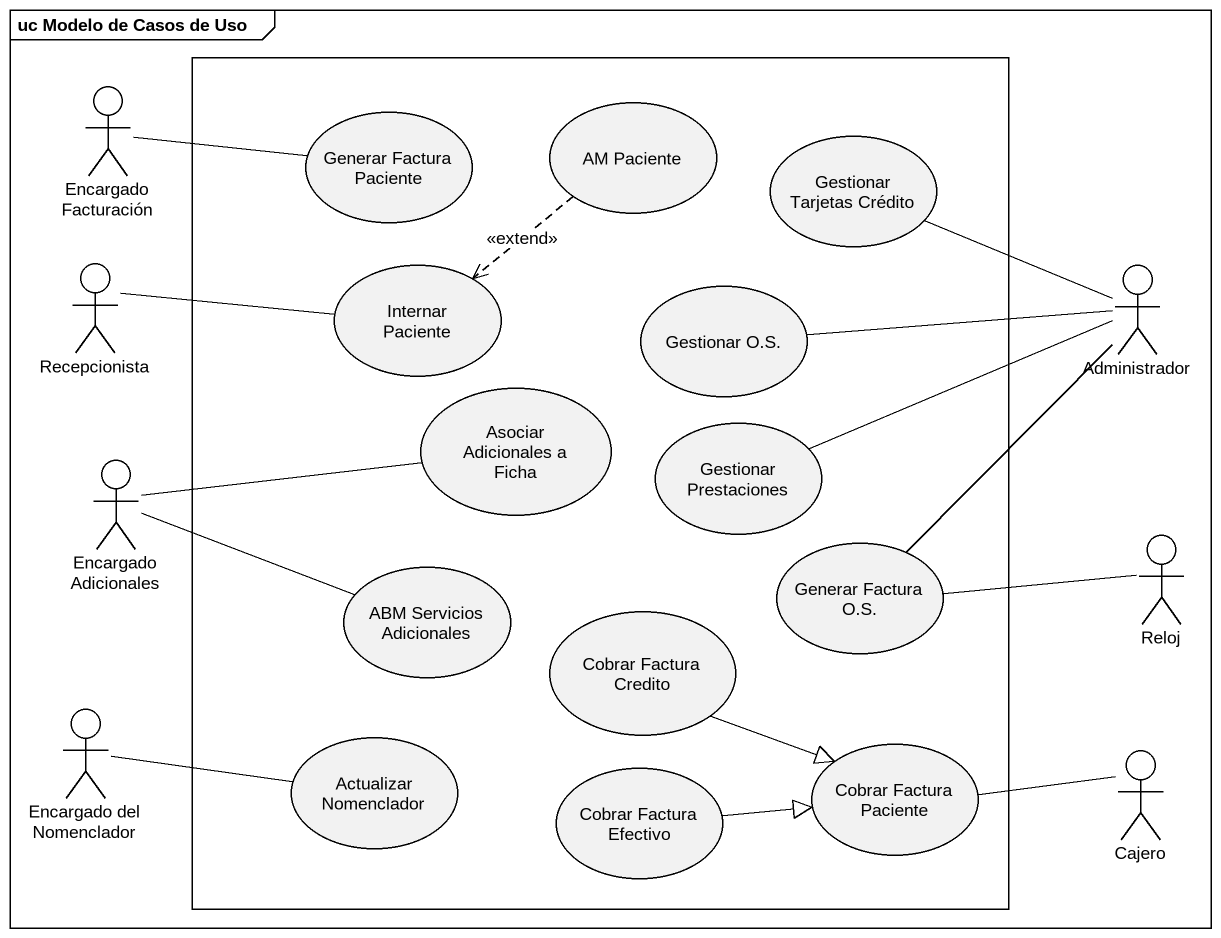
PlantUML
@startuml
mainframe uc Modelo de Casos de Uso
actor "Encargado Facturación" as Encargado_Facturación
rectangle " " as rectangle1 {
  usecase "Generar Factura Paciente" as Generar_Factura_Paciente
  usecase "AM Paciente" as AM_Paciente
  usecase "Gestionar Tarjetas Crédito" as Gestionar_Tarjetas_Crédito
  usecase "Internar Paciente" as Internar_Paciente
  usecase "Gestionar O.S." as Gestionar_O_S
  usecase "Asociar Adicionales a Ficha" as Asociar_Adicionales_a_Ficha
  usecase "Gestionar Prestaciones" as Gestionar_Prestaciones
  usecase "ABM Servicios Adicionales" as ABM_Servicios_Adicionales
  usecase "Generar Factura O.S." as Generar_Factura_O_S
  usecase "Cobrar Factura Credito" as Cobrar_Factura_Credito
  usecase "Actualizar Nomenclador" as Actualizar_Nomenclador
  usecase "Cobrar Factura Efectivo" as Cobrar_Factura_Efectivo
  usecase "Cobrar Factura Paciente" as Cobrar_Factura_Paciente
}
actor Recepcionista
actor Administrador
actor "Encargado Adicionales" as Encargado_Adicionales
actor Reloj
actor "Encargado del Nomenclador" as Encargado_del_Nomenclador
actor Cajero
Encargado_Facturación -right- Generar_Factura_Paciente
AM_Paciente ..> Internar_Paciente : <<extend>>
Recepcionista -right- Internar_Paciente
Administrador -left- Gestionar_Tarjetas_Crédito
Administrador -left- Gestionar_O_S
Administrador -left- Gestionar_Prestaciones
Administrador -- Generar_Factura_O_S
Encargado_Adicionales -right- Asociar_Adicionales_a_Ficha
Encargado_Adicionales -right- ABM_Servicios_Adicionales
Reloj -left- Generar_Factura_O_S
Cobrar_Factura_Credito -right-|> Cobrar_Factura_Paciente
Encargado_del_Nomenclador -right- Actualizar_Nomenclador
Cobrar_Factura_Efectivo -right-|> Cobrar_Factura_Paciente
Cajero -left- Cobrar_Factura_Paciente
@enduml
